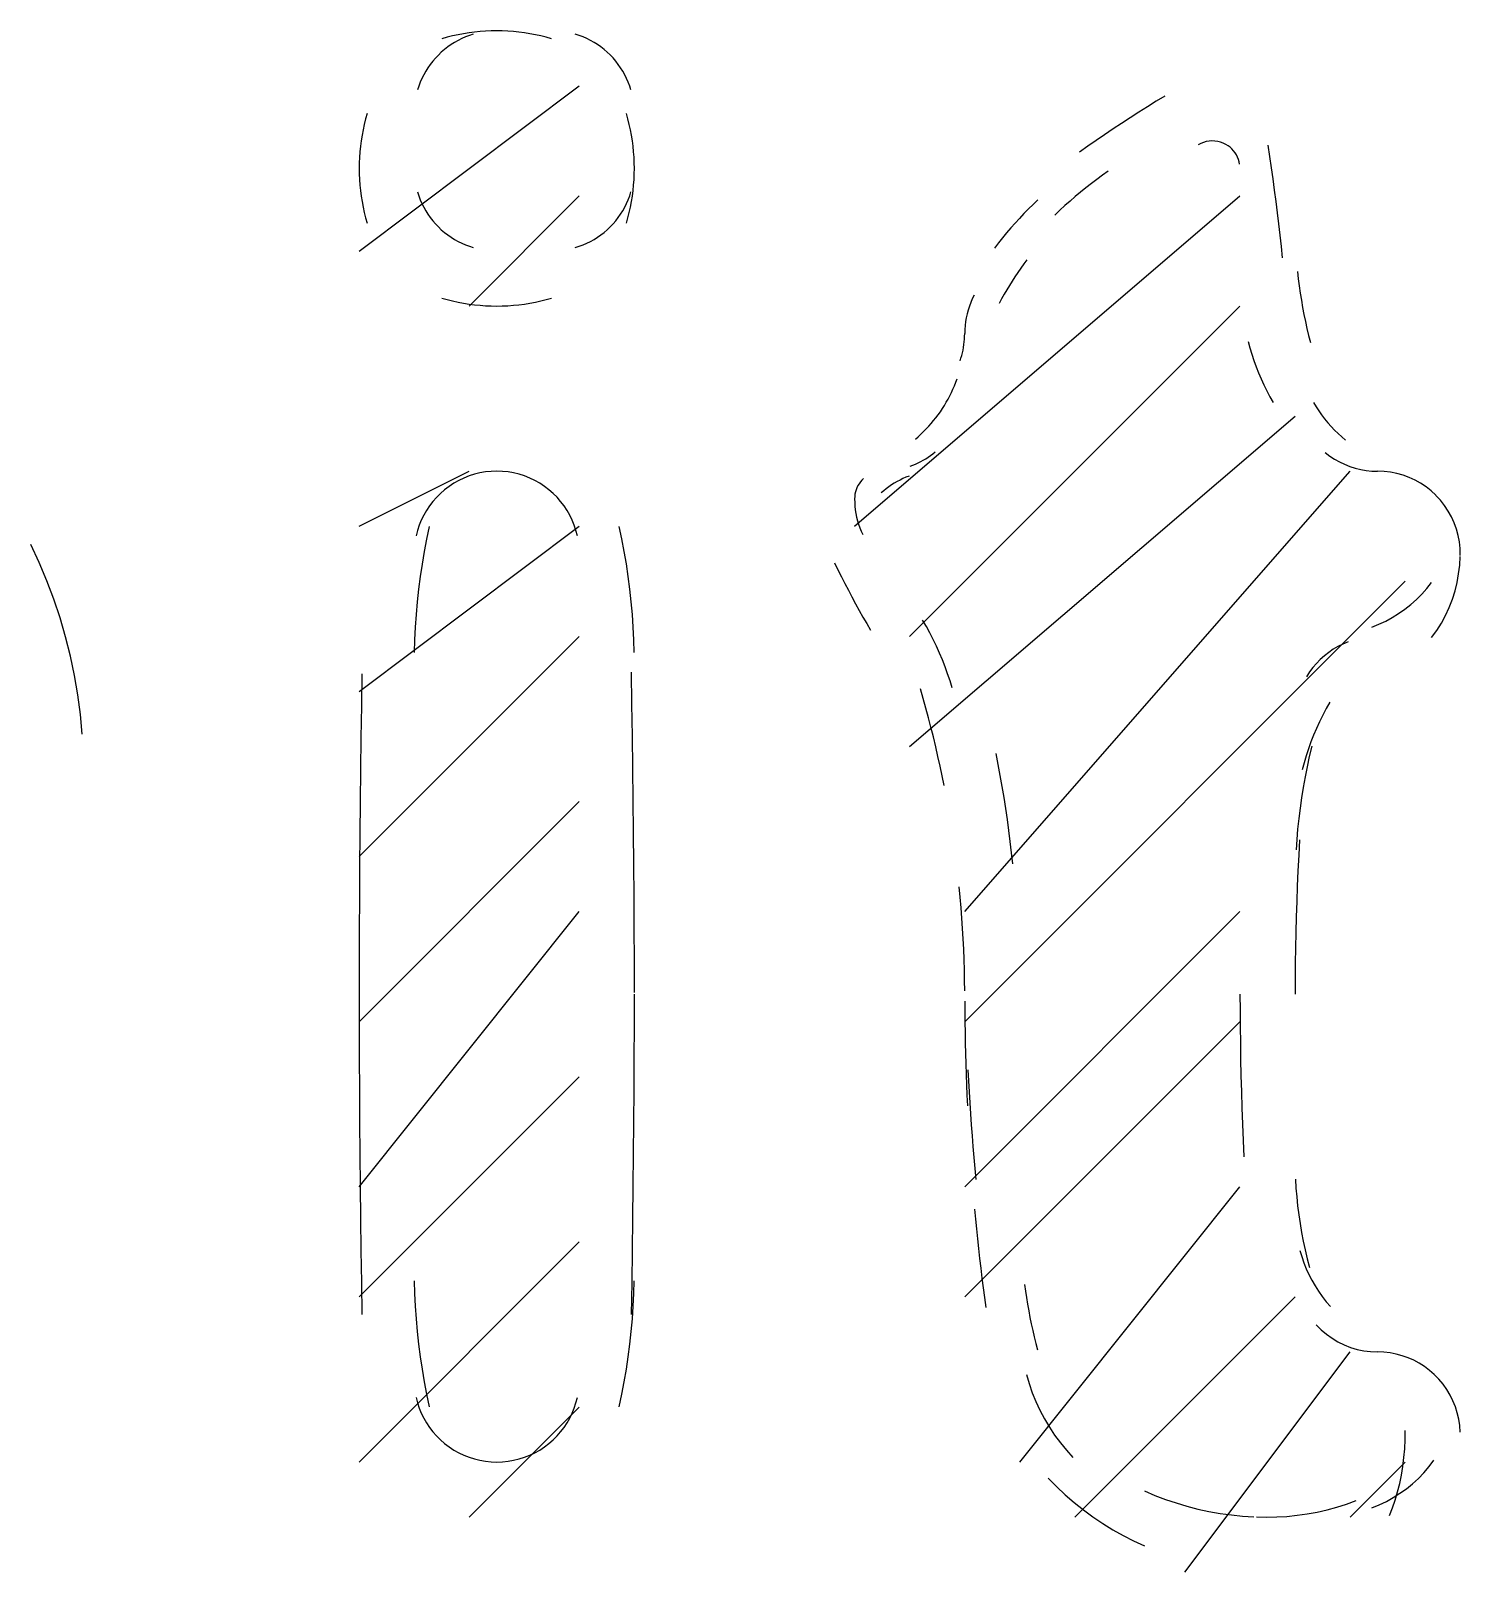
# Model space of a CAD drawing. Header units: millimetres. Extents: x 43 to 1147, y -811 to -31.
# Drawn here: x 806.924 to 810.04, y -794.32 to -790.96 of the extents above; entities that cross this region are included whole.
import ezdxf

# ---------------------------------------------------------------- set-up
doc = ezdxf.new("R2010")
doc.units = ezdxf.units.MM
doc.layers.add('EDITED_LINES', color=4, linetype='Continuous')

msp = doc.modelspace()

# ---------------------------------------------------------------- linework, layer by layer
at = {"layer": 'EDITED_LINES'}
for p, q in [((807.8322, -790.9741), (807.8205, -790.9774)), ((807.8439, -790.9711), (807.8322, -790.9741)), ((807.8558, -790.9685), (807.8439, -790.9711)), ((807.8677, -790.9663), (807.8558, -790.9685)), ((807.8719, -790.9734), (807.8637, -790.977)), ((807.8796, -790.9644), (807.8677, -790.9663)), ((807.8803, -790.9702), (807.8719, -790.9734)), ((807.8916, -790.9628), (807.8796, -790.9644)), ((807.8888, -790.9675), (807.8803, -790.9702)), ((807.9037, -790.9616), (807.8916, -790.9628)), ((807.9158, -790.9607), (807.9037, -790.9616)), ((807.9279, -790.9602), (807.9158, -790.9607)), ((807.94, -790.96), (807.9279, -790.9602)), ((807.9521, -790.9602), (807.94, -790.96)), ((807.9642, -790.9607), (807.9521, -790.9602)), ((807.9763, -790.9616), (807.9642, -790.9607)), ((807.9884, -790.9628), (807.9763, -790.9616)), ((808.0004, -790.9644), (807.9884, -790.9628)), ((808.0123, -790.9663), (808.0004, -790.9644)), ((808.0242, -790.9685), (808.0123, -790.9663)), ((808.036, -790.9711), (808.0242, -790.9685)), ((808.0478, -790.9741), (808.036, -790.9711)), ((808.0594, -790.9774), (808.0478, -790.9741)), ((808.1197, -790.9702), (808.1112, -790.9675)), ((808.1281, -790.9734), (808.1197, -790.9702)), ((808.1363, -790.977), (808.1281, -790.9734)), ((807.8192, -791.0066), (807.8127, -791.0128)), ((807.826, -791.0007), (807.8192, -791.0066)), ((807.8331, -790.9952), (807.826, -791.0007)), ((807.8404, -790.9901), (807.8331, -790.9952)), ((807.8479, -790.9853), (807.8404, -790.9901)), ((807.8557, -790.981), (807.8479, -790.9853)), ((807.8637, -790.977), (807.8557, -790.981)), ((808.1443, -790.981), (808.1363, -790.977)), ((808.152, -790.9853), (808.1443, -790.981)), ((808.1596, -790.9901), (808.152, -790.9853)), ((808.1669, -790.9952), (808.1596, -790.9901)), ((808.174, -791.0007), (808.1669, -790.9952)), ((808.1808, -791.0065), (808.174, -791.0007)), ((808.1873, -791.0127), (808.1808, -791.0065)), ((807.7901, -791.0404), (807.7853, -791.0479)), ((807.7952, -791.0331), (807.7901, -791.0404)), ((807.8007, -791.026), (807.7952, -791.0331)), ((807.8065, -791.0193), (807.8007, -791.026)), ((807.8127, -791.0128), (807.8065, -791.0193)), ((808.1934, -791.0192), (808.1873, -791.0127)), ((808.1993, -791.026), (808.1934, -791.0192)), ((808.2048, -791.0331), (808.1993, -791.026)), ((808.2099, -791.0404), (808.2048, -791.0331)), ((808.2146, -791.0479), (808.2099, -791.0404)), ((807.7734, -791.0719), (807.7702, -791.0803)), ((807.777, -791.0637), (807.7734, -791.0719)), ((807.7809, -791.0557), (807.777, -791.0637)), ((807.7853, -791.0479), (807.7809, -791.0557)), ((808.219, -791.0557), (808.2146, -791.0479)), ((808.223, -791.0637), (808.219, -791.0557)), ((808.2266, -791.0719), (808.223, -791.0637)), ((808.2298, -791.0803), (808.2266, -791.0719)), ((807.64, -791.44), (808.12, -791.08)), ((807.7702, -791.0803), (807.7675, -791.0888)), ((808.2325, -791.0888), (808.2298, -791.0803)), ((809.3962, -791.1021), (809.3773, -791.1137)), ((807.6573, -791.1405), (807.6541, -791.1522)), ((808.2259, -791.1522), (808.2227, -791.1405)), ((809.3395, -791.1375), (809.3208, -791.1495)), ((809.3583, -791.1256), (809.3395, -791.1375)), ((809.3773, -791.1137), (809.3583, -791.1256)), ((807.6511, -791.164), (807.6485, -791.1758)), ((807.6541, -791.1522), (807.6511, -791.164)), ((808.2289, -791.1639), (808.2259, -791.1522)), ((808.2315, -791.1757), (808.2289, -791.1639)), ((808.2337, -791.1876), (808.2315, -791.1757)), ((809.2835, -791.174), (809.265, -791.1864)), ((809.3021, -791.1617), (809.2835, -791.174)), ((809.3208, -791.1495), (809.3021, -791.1617)), ((807.6444, -791.1996), (807.6428, -791.2116)), ((807.6463, -791.1877), (807.6444, -791.1996)), ((807.6485, -791.1758), (807.6463, -791.1877)), ((808.2356, -791.1996), (808.2337, -791.1876)), ((808.2372, -791.2116), (808.2356, -791.1996)), ((809.2465, -791.199), (809.2282, -791.2116)), ((809.265, -791.1864), (809.2465, -791.199)), ((809.4744, -791.2057), (809.4687, -791.2088)), ((809.4803, -791.2033), (809.4744, -791.2057)), ((809.4864, -791.2016), (809.4803, -791.2033)), ((809.4926, -791.2005), (809.4864, -791.2016)), ((809.4989, -791.2), (809.4926, -791.2005)), ((809.5052, -791.2002), (809.4989, -791.2)), ((809.5115, -791.2011), (809.5052, -791.2002)), ((809.5176, -791.2026), (809.5115, -791.2011)), ((809.5236, -791.2048), (809.5176, -791.2026)), ((809.5294, -791.2077), (809.5236, -791.2048)), ((809.5341, -791.2106), (809.5294, -791.2077)), ((807.6407, -791.2358), (807.6402, -791.2479)), ((807.6416, -791.2237), (807.6407, -791.2358)), ((807.6428, -791.2116), (807.6416, -791.2237)), ((808.2384, -791.2236), (808.2372, -791.2116)), ((808.2393, -791.2357), (808.2384, -791.2236)), ((808.2398, -791.2478), (808.2393, -791.2357)), ((809.2282, -791.2116), (809.2099, -791.2244)), ((809.5384, -791.2139), (809.5341, -791.2106)), ((809.5425, -791.2176), (809.5384, -791.2139)), ((809.5461, -791.2216), (809.5425, -791.2176)), ((809.5494, -791.2259), (809.5461, -791.2216)), ((809.5522, -791.2305), (809.5494, -791.2259)), ((809.5547, -791.2353), (809.5522, -791.2305)), ((809.5567, -791.2403), (809.5547, -791.2353)), ((809.5582, -791.2455), (809.5567, -791.2403)), ((809.6251, -791.2339), (809.6214, -791.2094)), ((809.6286, -791.2584), (809.6251, -791.2339)), ((807.6402, -791.2479), (807.64, -791.26)), ((807.64, -791.26), (807.6402, -791.2721)), ((807.6402, -791.2721), (807.6407, -791.2843)), ((808.2393, -791.2843), (808.2398, -791.2721)), ((808.24, -791.2599), (808.2398, -791.2478)), ((808.2398, -791.2721), (808.24, -791.26)), ((809.2602, -791.275), (809.2481, -791.2839)), ((809.2724, -791.2662), (809.2602, -791.275)), ((809.5593, -791.2509), (809.5582, -791.2455)), ((809.6321, -791.2829), (809.6286, -791.2584)), ((807.6407, -791.2843), (807.6416, -791.2963)), ((807.6416, -791.2963), (807.6428, -791.3084)), ((807.6428, -791.3084), (807.6444, -791.3204)), ((808.2356, -791.3204), (808.2372, -791.3084)), ((808.2372, -791.3084), (808.2384, -791.2963)), ((808.2384, -791.2963), (808.2393, -791.2843)), ((809.2243, -791.3023), (809.2126, -791.3118)), ((809.2361, -791.293), (809.2243, -791.3023)), ((809.2481, -791.2839), (809.2361, -791.293)), ((809.6354, -791.3074), (809.6321, -791.2829)), ((809.6386, -791.3319), (809.6354, -791.3074)), ((807.6444, -791.3204), (807.6463, -791.3323)), ((807.6463, -791.3323), (807.6485, -791.3442)), ((807.7675, -791.3112), (807.7702, -791.3198)), ((807.7702, -791.3198), (807.7734, -791.3281)), ((807.7734, -791.3281), (807.777, -791.3363)), ((807.777, -791.3363), (807.7809, -791.3443)), ((807.88, -791.56), (808.12, -791.32)), ((808.2191, -791.3443), (808.223, -791.3363)), ((808.223, -791.3363), (808.2266, -791.3281)), ((808.2266, -791.3281), (808.2298, -791.3198)), ((808.2298, -791.3198), (808.2325, -791.3112)), ((808.2315, -791.3442), (808.2337, -791.3323)), ((808.2337, -791.3323), (808.2356, -791.3204)), ((808.72, -792.04), (809.56, -791.32)), ((809.1089, -791.3383), (809.0989, -791.3483)), ((809.1191, -791.3284), (809.1089, -791.3383)), ((809.1784, -791.3411), (809.1673, -791.3513)), ((809.1897, -791.3312), (809.1784, -791.3411)), ((809.2011, -791.3214), (809.1897, -791.3312)), ((809.2126, -791.3118), (809.2011, -791.3214)), ((809.6417, -791.3565), (809.6386, -791.3319)), ((807.6485, -791.3442), (807.6511, -791.3561)), ((807.6511, -791.3561), (807.6541, -791.3678)), ((807.6541, -791.3678), (807.6573, -791.3795)), ((807.7809, -791.3443), (807.7853, -791.3521)), ((807.7853, -791.3521), (807.7901, -791.3596)), ((807.7901, -791.3596), (807.7952, -791.3669)), ((807.7952, -791.3669), (807.8007, -791.374)), ((807.8007, -791.374), (807.8065, -791.3808)), ((808.1935, -791.3808), (808.1993, -791.374)), ((808.1993, -791.374), (808.2048, -791.3669)), ((808.2048, -791.3669), (808.2099, -791.3596)), ((808.2099, -791.3596), (808.2147, -791.3521)), ((808.2147, -791.3521), (808.2191, -791.3443)), ((808.2227, -791.3795), (808.2259, -791.3678)), ((808.2259, -791.3678), (808.2289, -791.3561)), ((808.2289, -791.3561), (808.2315, -791.3442)), ((809.0794, -791.3688), (809.0699, -791.3792)), ((809.0891, -791.3584), (809.0794, -791.3688)), ((809.0989, -791.3483), (809.0891, -791.3584)), ((809.1673, -791.3513), (809.1563, -791.3616)), ((809.6447, -791.381), (809.6417, -791.3565)), ((807.8065, -791.3808), (807.8127, -791.3873)), ((807.8127, -791.3873), (807.8192, -791.3935)), ((807.8192, -791.3935), (807.826, -791.3993)), ((807.826, -791.3993), (807.8331, -791.4048)), ((807.8331, -791.4048), (807.8404, -791.4099)), ((807.8404, -791.4099), (807.8479, -791.4147)), ((808.1521, -791.4147), (808.1596, -791.4099)), ((808.1596, -791.4099), (808.1669, -791.4048)), ((808.1669, -791.4048), (808.174, -791.3993)), ((808.174, -791.3993), (808.1808, -791.3935)), ((808.1808, -791.3935), (808.1873, -791.3873)), ((808.1873, -791.3873), (808.1935, -791.3808)), ((809.0513, -791.4006), (809.0423, -791.4114)), ((809.0605, -791.3898), (809.0513, -791.4006)), ((809.0699, -791.3792), (809.0605, -791.3898)), ((809.6475, -791.4056), (809.6447, -791.381)), ((809.6502, -791.4302), (809.6475, -791.4056)), ((807.8479, -791.4147), (807.8557, -791.4191)), ((807.8557, -791.4191), (807.8637, -791.423)), ((807.8637, -791.423), (807.8719, -791.4266)), ((807.8719, -791.4266), (807.8803, -791.4298)), ((807.8803, -791.4298), (807.8888, -791.4326)), ((808.1112, -791.4326), (808.1197, -791.4298)), ((808.1197, -791.4298), (808.1281, -791.4266)), ((808.1281, -791.4266), (808.1363, -791.423)), ((808.1363, -791.423), (808.1443, -791.4191)), ((808.1443, -791.4191), (808.1521, -791.4147)), ((809.0335, -791.4225), (809.0248, -791.4337)), ((809.0423, -791.4114), (809.0335, -791.4225)), ((809.6528, -791.4548), (809.6502, -791.4302)), ((809.0822, -791.4775), (809.0757, -791.4867)), ((809.0888, -791.4683), (809.0822, -791.4775)), ((809.0955, -791.4594), (809.0888, -791.4683)), ((809.0633, -791.5054), (809.0574, -791.515)), ((809.0694, -791.496), (809.0633, -791.5054)), ((809.0757, -791.4867), (809.0694, -791.496)), ((809.6854, -791.4849), (809.6872, -791.5006)), ((809.6872, -791.5006), (809.6892, -791.5162)), ((807.8205, -791.5427), (807.8322, -791.546)), ((808.0478, -791.546), (808.0595, -791.5427)), ((808.9766, -791.5444), (808.9732, -791.5523)), ((808.9805, -791.5366), (808.9766, -791.5444)), ((809.0405, -791.5442), (809.0352, -791.5541)), ((809.0459, -791.5344), (809.0405, -791.5442)), ((809.0516, -791.5246), (809.0459, -791.5344)), ((809.0574, -791.515), (809.0516, -791.5246)), ((809.6892, -791.5162), (809.6914, -791.5318)), ((809.6914, -791.5318), (809.6938, -791.5474)), ((807.8322, -791.546), (807.8439, -791.5489)), ((807.8439, -791.5489), (807.8558, -791.5515)), ((807.8558, -791.5515), (807.8677, -791.5537)), ((807.8677, -791.5537), (807.8796, -791.5557)), ((807.8796, -791.5557), (807.8916, -791.5572)), ((807.8916, -791.5572), (807.9037, -791.5584)), ((807.9037, -791.5584), (807.9158, -791.5593)), ((807.9158, -791.5593), (807.9279, -791.5598)), ((807.9279, -791.5598), (807.94, -791.56)), ((807.94, -791.56), (807.9521, -791.5598)), ((807.9521, -791.5598), (807.9642, -791.5593)), ((807.9642, -791.5593), (807.9763, -791.5584)), ((807.9763, -791.5584), (807.9884, -791.5572)), ((807.9884, -791.5572), (808.0004, -791.5557)), ((808.0004, -791.5557), (808.0123, -791.5537)), ((808.0123, -791.5537), (808.0242, -791.5515)), ((808.0242, -791.5515), (808.0361, -791.5489)), ((808.0361, -791.5489), (808.0478, -791.546)), ((808.84, -792.28), (809.56, -791.56)), ((808.9652, -791.577), (808.9633, -791.5855)), ((808.9674, -791.5687), (808.9652, -791.577)), ((808.9701, -791.5604), (808.9674, -791.5687)), ((808.9732, -791.5523), (808.9701, -791.5604)), ((809.6938, -791.5474), (809.6965, -791.5629)), ((809.6965, -791.5629), (809.6995, -791.5784)), ((809.6995, -791.5784), (809.7027, -791.5938)), ((808.9602, -791.6113), (808.96, -791.62)), ((808.9608, -791.6026), (808.9602, -791.6113)), ((808.9618, -791.594), (808.9608, -791.6026)), ((808.9633, -791.5855), (808.9618, -791.594)), ((809.7027, -791.5938), (809.7061, -791.6092)), ((809.7061, -791.6092), (809.7097, -791.6245)), ((808.9575, -791.65), (808.9584, -791.644)), ((808.9584, -791.644), (808.9591, -791.6381)), ((808.9591, -791.6381), (808.9596, -791.6321)), ((808.9596, -791.6321), (808.9599, -791.626)), ((808.9599, -791.626), (808.96, -791.62)), ((809.5778, -791.6375), (809.5816, -791.6514)), ((809.7097, -791.6245), (809.7136, -791.6398)), ((808.95, -791.6791), (808.9518, -791.6734)), ((808.9518, -791.6734), (808.9535, -791.6676)), ((808.9535, -791.6676), (808.955, -791.6618)), ((808.955, -791.6618), (808.9563, -791.6559)), ((808.9563, -791.6559), (808.9575, -791.65)), ((809.5816, -791.6514), (809.5858, -791.6652)), ((809.5858, -791.6652), (809.5904, -791.6788)), ((809.5904, -791.6788), (809.5954, -791.6923)), ((809.5954, -791.6923), (809.6007, -791.7057)), ((809.6007, -791.7057), (809.6063, -791.7189)), ((808.9311, -791.7484), (808.9344, -791.7411)), ((808.9344, -791.7411), (808.9376, -791.7336)), ((808.9376, -791.7336), (808.9405, -791.7261)), ((808.9405, -791.7261), (808.9433, -791.7186)), ((809.6063, -791.7189), (809.6123, -791.7319)), ((809.6123, -791.7319), (809.6187, -791.7448)), ((809.6187, -791.7448), (809.6254, -791.7576)), ((808.9114, -791.7836), (808.9157, -791.7768)), ((808.9157, -791.7768), (808.9199, -791.7698)), ((808.9199, -791.7698), (808.9238, -791.7628)), ((808.9238, -791.7628), (808.9275, -791.7556)), ((808.9275, -791.7556), (808.9311, -791.7484)), ((809.6254, -791.7576), (809.6324, -791.7701)), ((809.7202, -791.7701), (809.7258, -791.7794)), ((809.7258, -791.7794), (809.7317, -791.7885)), ((808.84, -792.52), (809.68, -791.8)), ((808.8871, -791.816), (808.8923, -791.8098)), ((808.8923, -791.8098), (808.8973, -791.8034)), ((808.8973, -791.8034), (808.9022, -791.7969)), ((808.9022, -791.7969), (808.9069, -791.7903)), ((808.9069, -791.7903), (808.9114, -791.7836)), ((809.7317, -791.7885), (809.738, -791.7973)), ((809.738, -791.7973), (809.7446, -791.806)), ((809.7446, -791.806), (809.7514, -791.8143)), ((808.8524, -791.8502), (808.8586, -791.8449)), ((808.8586, -791.8449), (808.8646, -791.8394)), ((808.8646, -791.8394), (808.8705, -791.8338)), ((808.8705, -791.8338), (808.8762, -791.828)), ((808.8762, -791.828), (808.8817, -791.8221)), ((808.8817, -791.8221), (808.8871, -791.816)), ((809.7514, -791.8143), (809.7586, -791.8225)), ((809.7586, -791.8225), (809.766, -791.8303)), ((809.766, -791.8303), (809.7738, -791.8379)), ((809.7738, -791.8379), (809.7818, -791.8452)), ((809.7818, -791.8452), (809.7901, -791.8522)), ((808.8905, -791.882), (808.8954, -791.8781)), ((809.746, -791.8793), (809.7559, -791.8869)), ((808.8412, -791.9092), (808.8471, -791.907)), ((808.8471, -791.907), (808.8529, -791.9045)), ((808.8529, -791.9045), (808.8586, -791.9019)), ((808.8586, -791.9019), (808.8642, -791.8991)), ((808.8642, -791.8991), (808.8697, -791.896)), ((808.8697, -791.896), (808.8751, -791.8928)), ((808.8751, -791.8928), (808.8804, -791.8894)), ((808.8804, -791.8894), (808.8855, -791.8858)), ((808.8855, -791.8858), (808.8905, -791.882)), ((809.7559, -791.8869), (809.7663, -791.8937)), ((809.7663, -791.8937), (809.777, -791.8997)), ((809.777, -791.8997), (809.7881, -791.905)), ((809.7881, -791.905), (809.7995, -791.9095)), ((809.7995, -791.9095), (809.8112, -791.9133)), ((809.8112, -791.9133), (809.8231, -791.9162)), ((807.64, -792.04), (807.88, -791.92)), ((807.8464, -791.9462), (807.8361, -791.953)), ((807.8571, -791.9402), (807.8464, -791.9462)), ((807.8682, -791.9349), (807.8571, -791.9402)), ((807.8796, -791.9304), (807.8682, -791.9349)), ((807.8913, -791.9267), (807.8796, -791.9304)), ((807.9032, -791.9238), (807.8913, -791.9267)), ((807.9153, -791.9217), (807.9032, -791.9238)), ((807.9276, -791.9204), (807.9153, -791.9217)), ((807.94, -791.92), (807.9276, -791.9204)), ((807.9524, -791.9204), (807.94, -791.92)), ((807.9647, -791.9217), (807.9524, -791.9204)), ((807.9768, -791.9238), (807.9647, -791.9217)), ((807.9887, -791.9267), (807.9768, -791.9238)), ((808.0004, -791.9304), (807.9887, -791.9267)), ((808.0118, -791.9349), (808.0004, -791.9304)), ((808.0228, -791.9402), (808.0118, -791.9349)), ((808.0336, -791.9462), (808.0228, -791.9402)), ((808.0439, -791.953), (808.0336, -791.9462)), ((808.7297, -791.9472), (808.7272, -791.9515)), ((808.7326, -791.9432), (808.7297, -791.9472)), ((808.7358, -791.9394), (808.7326, -791.9432)), ((808.7393, -791.9359), (808.7358, -791.9394)), ((808.8065, -791.9461), (808.8005, -791.9499)), ((808.8127, -791.9425), (808.8065, -791.9461)), ((808.819, -791.9392), (808.8127, -791.9425)), ((808.8254, -791.9361), (808.819, -791.9392)), ((808.832, -791.9333), (808.8254, -791.9361)), ((808.8387, -791.9307), (808.832, -791.9333)), ((808.96, -792.88), (809.8, -791.92)), ((809.8231, -791.9162), (809.8353, -791.9183)), ((809.8353, -791.9183), (809.8476, -791.9196)), ((809.8476, -791.9196), (809.86, -791.92)), ((809.8742, -791.9205), (809.86, -791.92)), ((809.8883, -791.9222), (809.8742, -791.9205)), ((809.9021, -791.925), (809.8883, -791.9222)), ((809.9157, -791.9288), (809.9021, -791.925)), ((809.9288, -791.9337), (809.9157, -791.9288)), ((809.9416, -791.9395), (809.9288, -791.9337)), ((809.9538, -791.9464), (809.9416, -791.9395)), ((809.9656, -791.9542), (809.9538, -791.9464)), ((807.8086, -791.977), (807.8007, -791.986)), ((807.8171, -791.9685), (807.8086, -791.977)), ((807.8262, -791.9605), (807.8171, -791.9685)), ((807.8361, -791.953), (807.8262, -791.9605)), ((808.0538, -791.9604), (808.0439, -791.953)), ((808.0629, -791.9684), (808.0538, -791.9604)), ((808.0714, -791.9769), (808.0629, -791.9684)), ((808.0793, -791.986), (808.0714, -791.9769)), ((808.7202, -791.975), (808.72, -791.98)), ((808.72, -791.98), (808.7202, -791.9881)), ((808.7208, -791.97), (808.7202, -791.975)), ((808.7218, -791.9652), (808.7208, -791.97)), ((808.7232, -791.9605), (808.7218, -791.9652)), ((808.725, -791.9559), (808.7232, -791.9605)), ((808.7272, -791.9515), (808.725, -791.9559)), ((808.7834, -791.9628), (808.7781, -791.9675)), ((808.789, -791.9583), (808.7834, -791.9628)), ((808.7947, -791.954), (808.789, -791.9583)), ((808.8005, -791.9499), (808.7947, -791.954)), ((809.9767, -791.9629), (809.9656, -791.9542)), ((809.9872, -791.9726), (809.9767, -791.9629)), ((809.9971, -791.9834), (809.9872, -791.9727)), ((807.7868, -792.0055), (807.7809, -792.0159)), ((807.7934, -791.9955), (807.7868, -792.0055)), ((807.8007, -791.986), (807.7934, -791.9955)), ((808.0866, -791.9955), (808.0793, -791.986)), ((808.0932, -792.0055), (808.0866, -791.9955)), ((808.0991, -792.0159), (808.0932, -792.0055)), ((808.7202, -791.9881), (808.7207, -791.9962)), ((808.7207, -791.9962), (808.7216, -792.0042)), ((808.7216, -792.0042), (808.7229, -792.0122)), ((808.7229, -792.0122), (808.7245, -792.0201)), ((810.0061, -791.9948), (809.9971, -791.9834)), ((810.014, -792.0069), (810.0061, -791.9948)), ((810.021, -792.0195), (810.014, -792.0069)), ((807.64, -792.4), (808.12, -792.04)), ((807.7673, -792.0492), (807.7643, -792.0609)), ((807.7711, -792.0378), (807.7673, -792.0492)), ((807.7756, -792.0266), (807.7711, -792.0378)), ((807.7809, -792.0159), (807.7756, -792.0266)), ((807.7928, -792.0406), (807.7871, -792.0678)), ((808.1044, -792.0266), (808.0991, -792.0159)), ((808.1089, -792.0378), (808.1044, -792.0266)), ((808.1127, -792.0492), (808.1089, -792.0378)), ((808.1157, -792.0609), (808.1127, -792.0492)), ((808.2128, -792.0676), (808.2071, -792.0405)), ((808.7245, -792.0201), (808.7265, -792.0279)), ((808.7265, -792.0279), (808.7288, -792.0356)), ((808.7288, -792.0356), (808.7315, -792.0433)), ((808.7315, -792.0433), (808.7345, -792.0508)), ((810.0269, -792.0326), (810.021, -792.0195)), ((810.0318, -792.0462), (810.0269, -792.0326)), ((810.0355, -792.0601), (810.0318, -792.0462)), ((806.9426, -792.1192), (806.9244, -792.08)), ((807.7871, -792.0678), (807.7819, -792.095)), ((808.218, -792.0949), (808.2128, -792.0676)), ((808.7345, -792.0508), (808.7379, -792.0582)), ((810.0382, -792.0743), (810.0355, -792.0601)), ((810.0397, -792.0888), (810.0382, -792.0743)), ((807.7819, -792.095), (807.7772, -792.1223)), ((808.2227, -792.1222), (808.218, -792.0949)), ((810.0389, -792.1248), (810.0399, -792.1057)), ((810.04, -792.1034), (810.0397, -792.0888)), ((806.9593, -792.1589), (806.9426, -792.1192)), ((807.7732, -792.1497), (807.7696, -792.1772)), ((807.7772, -792.1223), (807.7732, -792.1497)), ((808.2268, -792.1495), (808.2227, -792.1222)), ((808.2303, -792.177), (808.2268, -792.1495)), ((808.6765, -792.1201), (808.6838, -792.1351)), ((808.6838, -792.1351), (808.6912, -792.1499)), ((808.6912, -792.1499), (808.6988, -792.1648)), ((810.0334, -792.1626), (810.0367, -792.1438)), ((810.0367, -792.1438), (810.0389, -792.1248)), ((806.9745, -792.1992), (806.9593, -792.1589)), ((807.7696, -792.1772), (807.7666, -792.2047)), ((808.2333, -792.2045), (808.2303, -792.177)), ((808.6988, -792.1648), (808.7064, -792.1795)), ((808.7064, -792.1795), (808.7142, -792.1942)), ((808.96, -793.12), (809.92, -792.16)), ((809.9563, -792.1879), (809.9674, -792.1757)), ((809.9674, -792.1757), (809.9778, -792.1628)), ((810.0231, -792.1992), (810.0288, -792.1811)), ((810.0288, -792.1811), (810.0334, -792.1626)), ((806.9881, -792.24), (806.9745, -792.1992)), ((807.7666, -792.2047), (807.7642, -792.2323)), ((808.2358, -792.2321), (808.2333, -792.2045)), ((808.7142, -792.1942), (808.7221, -792.2088)), ((808.7221, -792.2088), (808.7301, -792.2234)), ((809.9194, -792.2205), (809.9323, -792.2103)), ((809.9323, -792.2103), (809.9446, -792.1994)), ((809.9446, -792.1994), (809.9563, -792.1879)), ((810.0083, -792.2343), (810.0162, -792.217)), ((810.0162, -792.217), (810.0231, -792.1992)), ((807.0001, -792.2813), (806.9881, -792.24)), ((807.7642, -792.2323), (807.7623, -792.2599)), ((808.2376, -792.2597), (808.2358, -792.2321)), ((808.7301, -792.2234), (808.7383, -792.2379)), ((808.7383, -792.2379), (808.7465, -792.2523)), ((808.8764, -792.2584), (808.8683, -792.2444)), ((809.8627, -792.2537), (809.8776, -792.2466)), ((809.8776, -792.2466), (809.892, -792.2386)), ((809.892, -792.2386), (809.9059, -792.2299)), ((809.9059, -792.2299), (809.9194, -792.2205)), ((809.9992, -792.251), (810.0083, -792.2343)), ((807.0106, -792.323), (807.0001, -792.2813)), ((807.64, -792.76), (808.12, -792.28)), ((807.7623, -792.2599), (807.761, -792.2876)), ((808.239, -792.2874), (808.2376, -792.2597)), ((808.7465, -792.2523), (808.7549, -792.2667)), ((808.8841, -792.2727), (808.8764, -792.2584)), ((808.8914, -792.2871), (808.8841, -792.2727)), ((809.8475, -792.2601), (809.8627, -792.2537)), ((809.9778, -792.2828), (809.9891, -792.2672)), ((809.9891, -792.2672), (809.9992, -792.251)), ((807.761, -792.2876), (807.7602, -792.3153)), ((808.2397, -792.3151), (808.239, -792.2874)), ((808.8984, -792.3017), (808.8914, -792.2871)), ((808.9051, -792.3164), (808.8984, -792.3017)), ((808.9113, -792.3313), (808.9051, -792.3164)), ((809.7534, -792.315), (809.744, -792.3224)), ((809.7633, -792.3082), (809.7534, -792.315)), ((809.7736, -792.3021), (809.7633, -792.3082)), ((809.7843, -792.2967), (809.7736, -792.3021)), ((809.7955, -792.292), (809.7843, -792.2967)), ((807.0195, -792.3651), (807.0106, -792.323)), ((808.9173, -792.3464), (808.9113, -792.3313)), ((808.9228, -792.3616), (808.9173, -792.3464)), ((809.719, -792.3481), (809.7119, -792.3577)), ((809.7268, -792.3389), (809.719, -792.3481)), ((809.7351, -792.3304), (809.7268, -792.3389)), ((809.744, -792.3224), (809.7351, -792.3304)), ((807.0269, -792.4075), (807.0195, -792.3651)), ((807.6462, -792.3619), (807.645, -792.4317)), ((808.2348, -792.428), (808.2336, -792.3582)), ((808.928, -792.3769), (808.9228, -792.3616)), ((808.9327, -792.3924), (808.928, -792.3769)), ((809.7119, -792.3577), (809.7053, -792.3679)), ((807.0326, -792.4503), (807.0269, -792.4075)), ((808.8695, -792.4155), (808.8634, -792.3947)), ((808.8754, -792.4364), (808.8695, -792.4155)), ((807.0367, -792.4932), (807.0326, -792.4503)), ((807.645, -792.4317), (807.644, -792.5015)), ((808.2359, -792.4978), (808.2348, -792.428)), ((808.881, -792.4574), (808.8754, -792.4364)), ((809.7404, -792.4517), (809.7333, -792.4661)), ((809.748, -792.4376), (809.7404, -792.4517)), ((809.756, -792.4238), (809.748, -792.4376)), ((808.8865, -792.4783), (808.881, -792.4574)), ((808.8918, -792.4994), (808.8865, -792.4783)), ((809.7266, -792.4806), (809.7203, -792.4953)), ((809.7333, -792.4661), (809.7266, -792.4806)), ((807.644, -792.5015), (807.643, -792.5713)), ((808.2369, -792.5676), (808.2359, -792.4978)), ((808.8969, -792.5205), (808.8918, -792.4994)), ((809.7145, -792.5101), (809.7091, -792.5252)), ((809.7164, -792.5195), (809.7111, -792.5418)), ((809.7203, -792.4953), (809.7145, -792.5101)), ((808.9018, -792.5416), (808.8969, -792.5205)), ((808.9066, -792.5628), (808.9018, -792.5416)), ((809.0331, -792.5592), (809.0285, -792.5353)), ((809.7041, -792.5404), (809.6996, -792.5557)), ((809.7091, -792.5252), (809.7041, -792.5404)), ((809.7111, -792.5418), (809.7062, -792.5642)), ((807.643, -792.5713), (807.6422, -792.6411)), ((808.2377, -792.6374), (808.2369, -792.5676)), ((808.9111, -792.584), (808.9066, -792.5628)), ((808.9154, -792.6052), (808.9111, -792.584)), ((809.0375, -792.5831), (809.0331, -792.5592)), ((809.0417, -792.6071), (809.0375, -792.5831)), ((809.6996, -792.5557), (809.6956, -792.5712)), ((809.7018, -792.5866), (809.6978, -792.6092)), ((809.7062, -792.5642), (809.7018, -792.5866)), ((809.0457, -792.6311), (809.0417, -792.6071)), ((809.6978, -792.6092), (809.6941, -792.6318)), ((807.64, -793.12), (808.12, -792.64)), ((807.6422, -792.6411), (807.6415, -792.7109)), ((808.2384, -792.7072), (808.2377, -792.6374)), ((809.0495, -792.6551), (809.0457, -792.6311)), ((809.6941, -792.6318), (809.6909, -792.6545)), ((809.053, -792.6792), (809.0495, -792.6551)), ((809.0563, -792.7033), (809.053, -792.6792)), ((809.6881, -792.6772), (809.6857, -792.7)), ((809.6909, -792.6545), (809.6881, -792.6772)), ((807.6415, -792.7109), (807.641, -792.7807)), ((808.239, -792.777), (808.2384, -792.7072)), ((809.0594, -792.7274), (809.0563, -792.7033)), ((809.6857, -792.7), (809.6838, -792.7228)), ((809.0623, -792.7516), (809.0594, -792.7274)), ((809.065, -792.7758), (809.0623, -792.7516)), ((809.6838, -792.7228), (809.6822, -792.7457)), ((809.6899, -792.7236), (809.688, -792.7572)), ((807.641, -792.7807), (807.6405, -792.8506)), ((808.2394, -792.8468), (808.239, -792.777)), ((809.688, -792.7572), (809.6864, -792.7908)), ((809.6864, -792.7908), (809.6849, -792.8244)), ((807.6405, -792.8506), (807.6402, -792.9204)), ((808.2397, -792.9166), (808.2394, -792.8468)), ((808.9499, -792.8489), (808.9476, -792.8263)), ((808.952, -792.8715), (808.9499, -792.8489)), ((809.6849, -792.8244), (809.6836, -792.8581)), ((807.64, -793.48), (808.12, -792.88)), ((808.9538, -792.8941), (808.952, -792.8715)), ((808.96, -793.48), (809.56, -792.88)), ((809.6836, -792.8581), (809.6825, -792.8917)), ((807.6402, -792.9204), (807.64, -792.9902)), ((808.2399, -792.9865), (808.2397, -792.9166)), ((808.9554, -792.9167), (808.9538, -792.8941)), ((808.9567, -792.9394), (808.9554, -792.9167)), ((809.6825, -792.8917), (809.6816, -792.9253)), ((808.9578, -792.962), (808.9567, -792.9394)), ((809.6816, -792.9253), (809.6809, -792.959)), ((808.24, -793.0563), (808.2399, -792.9865)), ((808.9587, -792.9847), (808.9578, -792.962)), ((808.9594, -793.0074), (808.9587, -792.9847)), ((809.6809, -792.959), (809.6804, -792.9927)), ((807.64, -792.9902), (807.64, -793.06)), ((808.9598, -793.03), (808.9594, -793.0074)), ((809.6804, -792.9927), (809.6801, -793.0263)), ((808.96, -793.0527), (808.9598, -793.03)), ((809.6801, -793.0263), (809.68, -793.06)), ((807.64, -793.06), (807.64, -793.1298)), ((808.2399, -793.1298), (808.24, -793.06)), ((808.96, -793.0754), (808.9601, -793.0982)), ((809.56, -793.06), (809.5601, -793.0954)), ((808.96, -793.72), (809.56, -793.12)), ((808.9601, -793.0982), (808.9604, -793.1209)), ((808.9604, -793.1209), (808.9607, -793.1437)), ((809.5601, -793.0954), (809.5603, -793.1309)), ((807.64, -793.1298), (807.6402, -793.1996)), ((808.2397, -793.1996), (808.2399, -793.1298)), ((808.9607, -793.1437), (808.9612, -793.1665)), ((809.5603, -793.1309), (809.5608, -793.1663)), ((808.9612, -793.1665), (808.9617, -793.1893)), ((808.9617, -793.1893), (808.9624, -793.212)), ((809.5608, -793.1663), (809.5614, -793.2018)), ((807.6402, -793.1996), (807.6405, -793.2694)), ((808.2394, -793.2694), (808.2397, -793.1996)), ((808.9624, -793.212), (808.9631, -793.2348)), ((808.9671, -793.2252), (808.9684, -793.2491)), ((809.5614, -793.2018), (809.5621, -793.2372)), ((807.64, -793.72), (808.12, -793.24)), ((808.9631, -793.2348), (808.964, -793.2576)), ((808.964, -793.2576), (808.965, -793.2803)), ((808.9684, -793.2491), (808.9697, -793.2729)), ((809.5621, -793.2372), (809.5631, -793.2727)), ((807.6405, -793.2694), (807.641, -793.3392)), ((808.239, -793.3392), (808.2394, -793.2694)), ((808.965, -793.2803), (808.9661, -793.3031)), ((808.9697, -793.2729), (808.9712, -793.2968)), ((809.5631, -793.2727), (809.5642, -793.3081)), ((808.9712, -793.2968), (808.9727, -793.3207)), ((808.9727, -793.3207), (808.9743, -793.3446)), ((809.5642, -793.3081), (809.5655, -793.3435)), ((807.641, -793.3392), (807.6415, -793.4091)), ((808.2384, -793.4091), (808.239, -793.3392)), ((808.9743, -793.3446), (808.9761, -793.3685)), ((809.5655, -793.3435), (809.5669, -793.379)), ((808.9761, -793.3685), (808.9779, -793.3923)), ((808.9779, -793.3923), (808.9799, -793.4162)), ((809.5669, -793.379), (809.5685, -793.4144)), ((807.6415, -793.4091), (807.6422, -793.4789)), ((808.2377, -793.4789), (808.2384, -793.4091)), ((808.9799, -793.4162), (808.9819, -793.44)), ((808.9819, -793.44), (808.9841, -793.4639)), ((807.6422, -793.4789), (807.643, -793.5487)), ((808.2369, -793.5487), (808.2377, -793.4789)), ((809.08, -794.08), (809.56, -793.48)), ((809.681, -793.4632), (809.6821, -793.4827)), ((809.6821, -793.4827), (809.6837, -793.5021)), ((809.6837, -793.5021), (809.6857, -793.5215)), ((809.6857, -793.5215), (809.6881, -793.5409)), ((807.643, -793.5487), (807.644, -793.6185)), ((808.236, -793.6185), (808.2369, -793.5487)), ((808.9816, -793.5287), (808.9836, -793.5502)), ((808.9836, -793.5502), (808.9857, -793.5717)), ((809.6881, -793.5409), (809.6909, -793.5602)), ((809.6909, -793.5602), (809.6942, -793.5794)), ((808.9857, -793.5717), (808.988, -793.5931)), ((808.988, -793.5931), (808.9903, -793.6145)), ((809.6942, -793.5794), (809.6978, -793.5986)), ((807.64, -794.08), (808.12, -793.6)), ((807.644, -793.6185), (807.645, -793.6883)), ((808.2349, -793.6883), (808.236, -793.6185)), ((808.9903, -793.6145), (808.9926, -793.636)), ((809.6904, -793.6185), (809.6945, -793.632)), ((809.6978, -793.5986), (809.7019, -793.6176)), ((809.7019, -793.6176), (809.7064, -793.6366)), ((808.9926, -793.636), (808.9951, -793.6574)), ((808.9951, -793.6574), (808.9977, -793.6788)), ((809.6945, -793.632), (809.6991, -793.6454)), ((809.6991, -793.6454), (809.7044, -793.6584)), ((809.7044, -793.6584), (809.7102, -793.6712)), ((809.7064, -793.6366), (809.7113, -793.6555)), ((807.645, -793.6883), (807.6462, -793.7581)), ((807.7602, -793.6847), (807.761, -793.7124)), ((808.2337, -793.7581), (808.2349, -793.6883)), ((808.239, -793.7124), (808.2397, -793.6847)), ((808.9977, -793.6788), (809.0003, -793.7002)), ((809.0902, -793.6926), (809.0923, -793.7071)), ((809.7102, -793.6712), (809.7167, -793.6837)), ((809.7167, -793.6837), (809.7237, -793.6959)), ((807.761, -793.7124), (807.7623, -793.7401)), ((808.2376, -793.7401), (808.239, -793.7124)), ((809.0003, -793.7002), (809.0031, -793.7216)), ((809.0031, -793.7216), (809.0059, -793.743)), ((809.0923, -793.7071), (809.0945, -793.7215)), ((809.0945, -793.7215), (809.0969, -793.7358)), ((809.2, -794.2), (809.68, -793.72)), ((809.7237, -793.6959), (809.7313, -793.7078)), ((809.7313, -793.7078), (809.7394, -793.7193)), ((809.7394, -793.7193), (809.7481, -793.7304)), ((807.7623, -793.7401), (807.7642, -793.7677)), ((808.2358, -793.7677), (808.2376, -793.7401)), ((809.0969, -793.7358), (809.0995, -793.7502)), ((809.0995, -793.7502), (809.1023, -793.7645)), ((809.7481, -793.7304), (809.7574, -793.7411)), ((807.7642, -793.7677), (807.7666, -793.7953)), ((807.7666, -793.7953), (807.7696, -793.8228)), ((808.2303, -793.8228), (808.2333, -793.7953)), ((808.2333, -793.7953), (808.2358, -793.7677)), ((809.1023, -793.7645), (809.1052, -793.7787)), ((809.1052, -793.7787), (809.1084, -793.793)), ((809.1084, -793.793), (809.1117, -793.8071)), ((809.7264, -793.7806), (809.7371, -793.7915)), ((809.7371, -793.7915), (809.7485, -793.8013)), ((807.7696, -793.8228), (807.7732, -793.8503)), ((808.2268, -793.8503), (808.2303, -793.8228)), ((809.1117, -793.8071), (809.1152, -793.8213)), ((809.1152, -793.8213), (809.1189, -793.8354)), ((809.7485, -793.8013), (809.7607, -793.8101)), ((809.7607, -793.8101), (809.7735, -793.8178)), ((809.7735, -793.8178), (809.7869, -793.8245)), ((809.7869, -793.8245), (809.8008, -793.83)), ((809.8008, -793.83), (809.8151, -793.8343)), ((807.7732, -793.8503), (807.7772, -793.8777)), ((808.2227, -793.8777), (808.2268, -793.8503)), ((809.44, -794.32), (809.8, -793.84)), ((809.8151, -793.8343), (809.8298, -793.8374)), ((809.8298, -793.8374), (809.8448, -793.8393)), ((809.8448, -793.8393), (809.86, -793.84)), ((809.8737, -793.8406), (809.86, -793.84)), ((809.8873, -793.8421), (809.8737, -793.8406)), ((809.9006, -793.8447), (809.8873, -793.8421)), ((809.9137, -793.8482), (809.9006, -793.8447)), ((809.9265, -793.8528), (809.9137, -793.8482)), ((809.9389, -793.8582), (809.9265, -793.8528)), ((809.9508, -793.8646), (809.9389, -793.8582)), ((807.7772, -793.8777), (807.7819, -793.905)), ((808.218, -793.905), (808.2227, -793.8777)), ((809.0944, -793.8889), (809.1003, -793.909)), ((809.9623, -793.8719), (809.9508, -793.8646)), ((809.9732, -793.8801), (809.9623, -793.8719)), ((809.9836, -793.8892), (809.9732, -793.8801)), ((809.9935, -793.8993), (809.9836, -793.8892)), ((807.7819, -793.905), (807.7871, -793.9322)), ((808.2128, -793.9322), (808.218, -793.905)), ((809.1003, -793.909), (809.1073, -793.9288)), ((809.1073, -793.9288), (809.1152, -793.9482)), ((810.0026, -793.9102), (809.9935, -793.8993)), ((810.0108, -793.9217), (810.0026, -793.9102)), ((810.018, -793.9338), (810.0108, -793.9217)), ((807.7643, -793.9391), (807.7673, -793.9508)), ((807.7673, -793.9508), (807.7711, -793.9622)), ((807.7711, -793.9622), (807.7756, -793.9734)), ((807.7871, -793.9322), (807.7928, -793.9594)), ((807.88, -794.2), (808.12, -793.96)), ((808.1044, -793.9734), (808.1089, -793.9622)), ((808.1089, -793.9622), (808.1127, -793.9508)), ((808.1127, -793.9508), (808.1157, -793.9391)), ((808.2071, -793.9594), (808.2128, -793.9322)), ((809.1152, -793.9482), (809.124, -793.9672)), ((810.0242, -793.9464), (810.018, -793.9338)), ((810.0295, -793.9594), (810.0242, -793.9464)), ((810.0337, -793.9728), (810.0295, -793.9594)), ((807.7756, -793.9734), (807.7809, -793.9841)), ((807.7809, -793.9841), (807.7868, -793.9945)), ((807.7868, -793.9945), (807.7934, -794.0045)), ((808.0866, -794.0045), (808.0932, -793.9945)), ((808.0932, -793.9945), (808.0992, -793.9841)), ((808.0992, -793.9841), (808.1044, -793.9734)), ((809.124, -793.9672), (809.1338, -793.9856)), ((809.1338, -793.9856), (809.1445, -794.0036)), ((810.0368, -793.9865), (810.0337, -793.9728)), ((810.0389, -794.0006), (810.0368, -793.9865)), ((807.7934, -794.0045), (807.8007, -794.014)), ((807.8007, -794.014), (807.8086, -794.023)), ((807.8086, -794.023), (807.8171, -794.0315)), ((807.8171, -794.0315), (807.8262, -794.0395)), ((808.0538, -794.0395), (808.0629, -794.0315)), ((808.0629, -794.0315), (808.0714, -794.023)), ((808.0714, -794.023), (808.0793, -794.014)), ((808.0793, -794.014), (808.0866, -794.0045)), ((809.1445, -794.0036), (809.1561, -794.021)), ((809.1561, -794.021), (809.1685, -794.0379)), ((809.9191, -794.0508), (809.9199, -794.0311)), ((809.9199, -794.0311), (809.9199, -794.0113)), ((810.0399, -794.0148), (810.0389, -794.0006)), ((807.8262, -794.0395), (807.8361, -794.047)), ((807.8361, -794.047), (807.8464, -794.0538)), ((807.8464, -794.0538), (807.8571, -794.0598)), ((807.8571, -794.0598), (807.8682, -794.0651)), ((807.8682, -794.0651), (807.8796, -794.0696)), ((808.0004, -794.0696), (808.0118, -794.0651)), ((808.0118, -794.0651), (808.0229, -794.0598)), ((808.0229, -794.0598), (808.0336, -794.0538)), ((808.0336, -794.0538), (808.0439, -794.047)), ((808.0439, -794.047), (808.0538, -794.0395)), ((809.1685, -794.0379), (809.1818, -794.0541)), ((809.1818, -794.0541), (809.1959, -794.0697)), ((809.9175, -794.0703), (809.9191, -794.0508)), ((807.8796, -794.0696), (807.8913, -794.0733)), ((807.8913, -794.0733), (807.9032, -794.0762)), ((807.9032, -794.0762), (807.9153, -794.0783)), ((807.9153, -794.0783), (807.9276, -794.0796)), ((807.9276, -794.0796), (807.94, -794.08)), ((807.94, -794.08), (807.9524, -794.0796)), ((807.9524, -794.0796), (807.9647, -794.0783)), ((807.9647, -794.0783), (807.9768, -794.0762)), ((807.9768, -794.0762), (807.9887, -794.0733)), ((807.9887, -794.0733), (808.0004, -794.0696)), ((809.8, -794.2), (809.92, -794.08)), ((809.912, -794.1085), (809.9151, -794.0896)), ((809.9151, -794.0896), (809.9175, -794.0703)), ((809.9608, -794.1031), (809.9722, -794.09)), ((809.9722, -794.09), (809.9828, -794.0762)), ((809.1422, -794.1152), (809.1603, -794.1336)), ((809.9036, -794.1451), (809.9082, -794.127)), ((809.9082, -794.127), (809.912, -794.1085)), ((809.9227, -794.138), (809.936, -794.1271)), ((809.936, -794.1271), (809.9488, -794.1155)), ((809.9488, -794.1155), (809.9608, -794.1031)), ((809.1603, -794.1336), (809.1792, -794.1512)), ((809.1792, -794.1512), (809.1987, -794.168)), ((809.3516, -794.1429), (809.3744, -794.1526)), ((809.3744, -794.1526), (809.3975, -794.1613)), ((809.3975, -794.1613), (809.4209, -794.1692)), ((809.7925, -794.1717), (809.8135, -794.1641)), ((809.8635, -794.1734), (809.8791, -794.1658)), ((809.8791, -794.1658), (809.8942, -794.1574)), ((809.8924, -794.1798), (809.8983, -794.1628)), ((809.8942, -794.1574), (809.9087, -794.1481)), ((809.8983, -794.1628), (809.9036, -794.1451)), ((809.9087, -794.1481), (809.9227, -794.138)), ((809.1987, -794.168), (809.2189, -794.1841)), ((809.2189, -794.1841), (809.2396, -794.1993)), ((809.2396, -794.1993), (809.2609, -794.2138)), ((809.4209, -794.1692), (809.4445, -794.1762)), ((809.4445, -794.1762), (809.4684, -794.1823)), ((809.4684, -794.1823), (809.4925, -794.1875)), ((809.4925, -794.1875), (809.5168, -794.1919)), ((809.5168, -794.1919), (809.5412, -794.1953)), ((809.5412, -794.1953), (809.5658, -794.1978)), ((809.5658, -794.1978), (809.5905, -794.1993)), ((809.5959, -794.1995), (809.6181, -794.2)), ((809.6181, -794.2), (809.6403, -794.1996)), ((809.6403, -794.1996), (809.6625, -794.1983)), ((809.6625, -794.1983), (809.6845, -794.1961)), ((809.6845, -794.1961), (809.7065, -794.193)), ((809.7065, -794.193), (809.7283, -794.189)), ((809.7283, -794.189), (809.7499, -794.1841)), ((809.7499, -794.1841), (809.7713, -794.1783)), ((809.7713, -794.1783), (809.7925, -794.1717)), ((809.8475, -794.1801), (809.8635, -794.1734)), ((809.8857, -794.1962), (809.8924, -794.1798)), ((809.2609, -794.2138), (809.2828, -794.2274)), ((809.2828, -794.2274), (809.3052, -794.2401)), ((809.3052, -794.2401), (809.3282, -794.252)), ((809.3282, -794.252), (809.3516, -794.2629))]:
    msp.add_line(p, q, dxfattribs=at)

doc.saveas('drawing.dxf')
